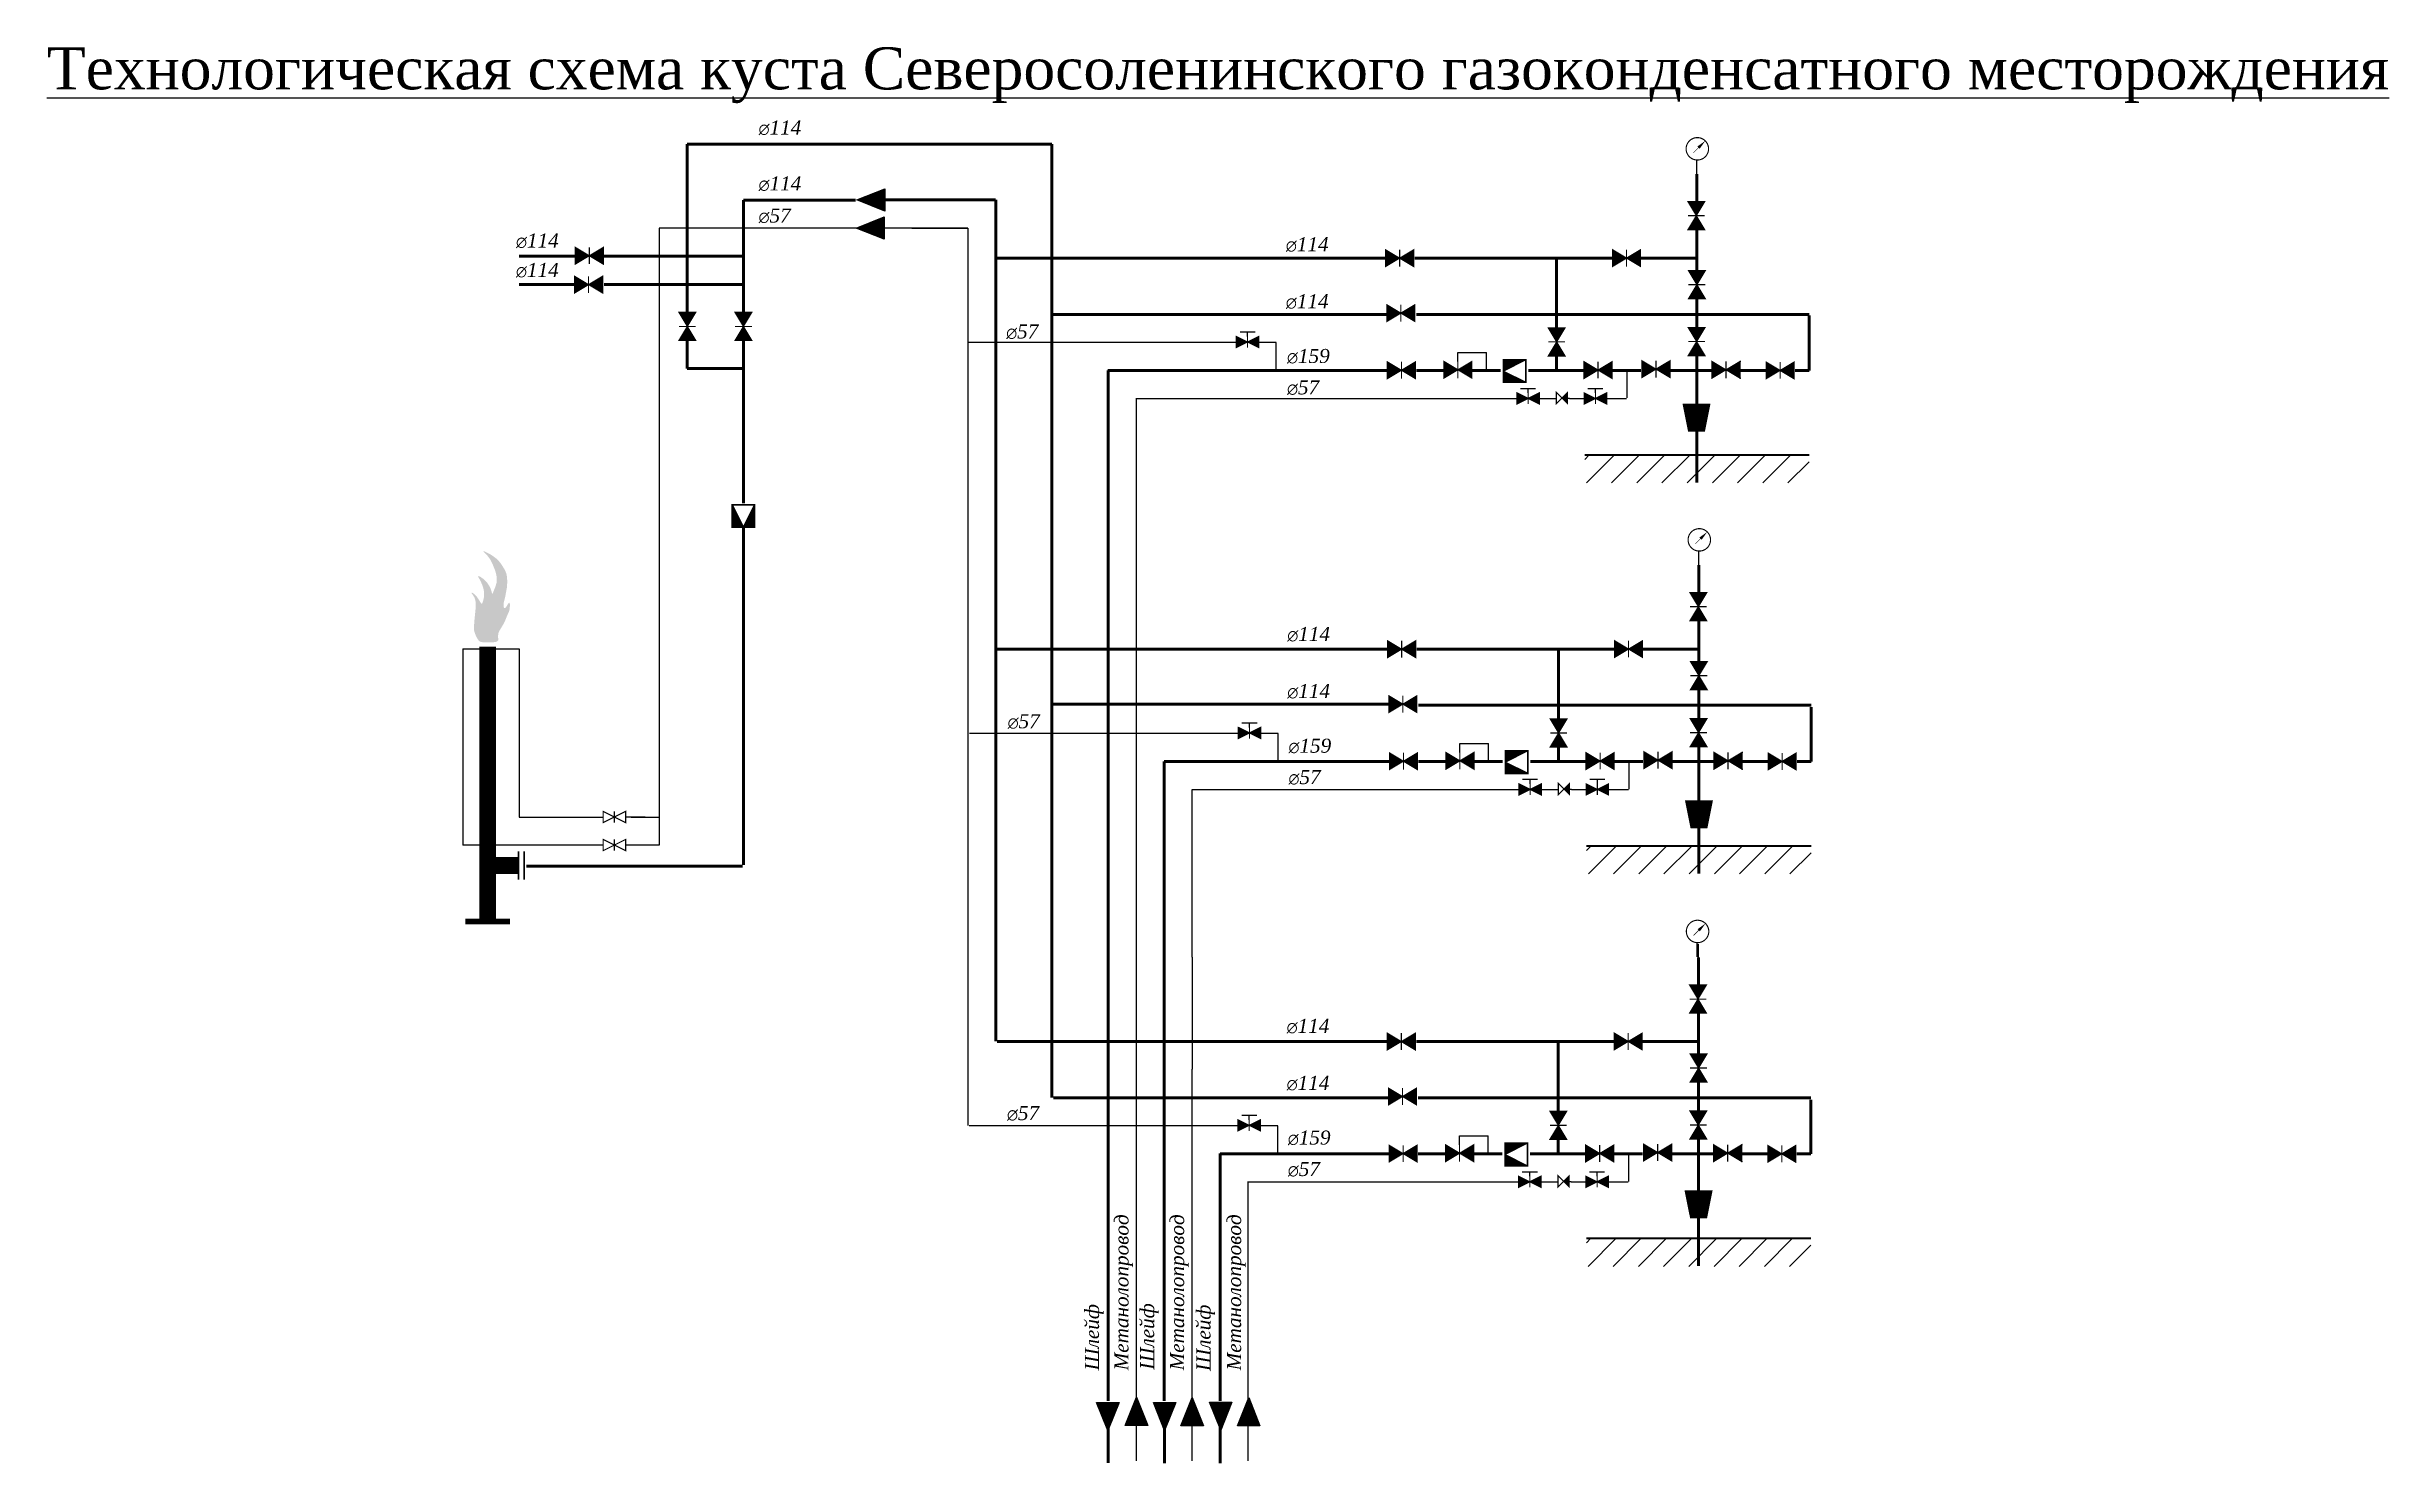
# Paper-space layout 'Layout1' of a CAD drawing. Header units: millimetres. Extents: x 2 to 419, y 13 to 266.
import ezdxf

# ---------------------------------------------------------------- set-up
doc = ezdxf.new("R2010")
doc.units = ezdxf.units.MM
for name, color, linetype in [('Газ', 30, 'Continuous'), ('Задвижки 150', 7, 'Continuous'), ('Задвижки 80', 7, 'Continuous'), ('Изм.приб.', 7, 'Continuous'), ('Клапаны 10', 7, 'Continuous'), ('Метанол', 5, 'Continuous'), ('Трубы 1020', 7, 'Continuous'), ('Трубы 219', 7, 'Continuous'), ('Штуцеры', 7, 'Continuous')]:
    doc.layers.add(name, color=color, linetype=linetype)

# ---------------------------------------------------------------- blocks, each defined once
blk = doc.blocks.new('Задвижка 150 непрох.')
at = {"layer": 'Задвижки 150'}
h = blk.add_hatch(color=256, dxfattribs=at)
h.paths.add_polyline_path([(0, -1.5), (2.5, 0), (0, 1.5)])
h.paths.add_polyline_path([(2.5, 0), (5, -1.5), (5, 1.5)])
at = {"layer": 'Задвижки 150', "const_width": 0.2}
blk.add_lwpolyline([(5, -1.5), (0, 1.5), (0, -1.5), (5, 1.5)], close=True, dxfattribs=at)
blk.add_lwpolyline([(2.5, 1.5), (2.5, -1.5)], dxfattribs=at)
blk = doc.blocks.new('Стрелка 219')
at = {"layer": 'Трубы 219'}
blk.add_hatch(color=256, dxfattribs=at).paths.add_polyline_path([(0, -2), (5, 0), (0, 2)])
blk.add_lwpolyline([(0, -2), (0, 2), (5, 0)], close=True, dxfattribs=at)
blk = doc.blocks.new('Задвижка 80')
at = {"layer": 'Задвижки 80', "const_width": 0.2}
blk.add_lwpolyline([(0, -1), (0, 1), (4, -1), (4, 1)], close=True, dxfattribs=at)
blk.add_lwpolyline([(2, 1), (2, -1)], dxfattribs=at)
blk = doc.blocks.new('Изм.приб.')
at = {"layer": 'Изм.приб.', "const_width": 0.2}
blk.add_lwpolyline([(-2, 0, 1), (2, 0, 1), (-2, 0, 0.780776)], format="xyb", dxfattribs=at)
at = {"layer": 'Изм.приб.', "const_width": 0.1}
blk.add_lwpolyline([(0.21, 0.21), (-0.71, -0.71)], dxfattribs=at)
at = {"layer": 'Изм.приб.'}
blk.add_solid([(0.01, 0.41), (1.41, 1.41), (0.41, 0.01)], dxfattribs=at)
blk = doc.blocks.new('Штуцер 25')
at = {"layer": 'Штуцеры'}
h = blk.add_hatch(color=256, dxfattribs=at)
h.paths.add_polyline_path([(0, -4), (2, -4), (2, 0)])
h.paths.add_polyline_path([(-2, -4), (0, -4), (-2, 0)])
at = {"layer": 'Штуцеры', "const_width": 0.3}
blk.add_lwpolyline([(2, -4), (-2, -4), (-2, 0), (2, 0)], close=True, dxfattribs=at)
at = {"layer": 'Штуцеры'}
for points in [[(0, -4), (-2, 0)], [(2, 0), (0, -4)]]:
    blk.add_lwpolyline(points, dxfattribs=at)
blk = doc.blocks.new('Клапан 10')
at = {"layer": 'Клапаны 10'}
blk.add_hatch(color=256, dxfattribs=at).paths.add_polyline_path([(2, 1), (1, 0), (2, -1)])
at = {"layer": 'Клапаны 10', "const_width": 0.2}
blk.add_lwpolyline([(0, 1), (0, -1), (2, 1), (2, -1)], close=True, dxfattribs=at)
blk = doc.blocks.new('Задвижка 80 непрох.')
at = {"layer": 'Задвижки 80'}
h = blk.add_hatch(color=256, dxfattribs=at)
h.paths.add_polyline_path([(2, 0), (0, 1), (0, -1)])
h.paths.add_polyline_path([(2, 0), (4, -1), (4, 1)])
at = {"layer": 'Задвижки 80', "const_width": 0.2}
blk.add_lwpolyline([(0, -1), (0, 1), (4, -1), (4, 1)], close=True, dxfattribs=at)
blk.add_lwpolyline([(2, 1), (2, -1)], dxfattribs=at)
blk = doc.blocks.new('1234')
for p, q in [((270.57, 196.8), (273.25, 196.8)), ((271.91, 196), (271.91, 196.8))]:
    blk.add_line(p, q)
at = {"layer": 'Газ', "color": 0}
blk.add_blockref('Задвижка 80 непрох.', (269.91, 195), dxfattribs=at)

psp = doc.layouts.get("Layout1")

# ---------------------------------------------------------------- hatches: boundary and pattern name
h = psp.add_hatch()
h.set_pattern_fill('ANSI31', color=256, style=0)
h.set_pattern_definition([(45, (6.0565, 3.001), (-2.245064, 2.245064), [])])
h.paths.add_polyline_path([(276.06, 193), (316.06, 193), (316.06, 188), (276.06, 188)])
psp.add_hatch(color=0).paths.add_polyline_path([(79.29, 166.6), (79.24, 166.68), (79.18, 166.76), (79.12, 166.86), (79.06, 166.97), (78.99, 167.08), (78.92, 167.2), (78.85, 167.31), (78.77, 167.43), (78.69, 167.55), (78.61, 167.66), (78.52, 167.78), (78.43, 167.89), (78.32, 167.99), (78.22, 168.09), (78.11, 168.18), (78, 168.26), (77.9, 168.33), (77.81, 168.38), (77.73, 168.42), (77.68, 168.43), (77.64, 168.43), (77.63, 168.4), (77.65, 168.36), (77.68, 168.29), (77.73, 168.22), (77.79, 168.13), (77.86, 168.03), (77.93, 167.92), (78, 167.82), (78.06, 167.71), (78.12, 167.6), (78.18, 167.48), (78.22, 167.36), (78.27, 167.24), (78.3, 167.11), (78.33, 166.97), (78.36, 166.82), (78.37, 166.66), (78.38, 166.49), (78.39, 166.31), (78.38, 166.13), (78.38, 165.94), (78.37, 165.75), (78.35, 165.55), (78.34, 165.36), (78.32, 165.17), (78.3, 164.97), (78.28, 164.78), (78.26, 164.59), (78.24, 164.39), (78.22, 164.19), (78.2, 163.99), (78.18, 163.79), (78.16, 163.58), (78.14, 163.36), (78.12, 163.15), (78.11, 162.95), (78.1, 162.74), (78.09, 162.55), (78.08, 162.37), (78.08, 162.21), (78.08, 162.07), (78.08, 161.93), (78.09, 161.81), (78.1, 161.7), (78.12, 161.6), (78.14, 161.49), (78.17, 161.39), (78.2, 161.28), (78.24, 161.16), (78.29, 161.04), (78.35, 160.91), (78.4, 160.78), (78.46, 160.66), (78.52, 160.54), (78.58, 160.43), (78.63, 160.32), (78.69, 160.23), (78.74, 160.14), (78.79, 160.07), (78.84, 160.01), (78.88, 159.95), (78.92, 159.9), (78.97, 159.85), (79.01, 159.81), (79.05, 159.77), (79.1, 159.73), (79.15, 159.7), (79.23, 159.67), (79.32, 159.64), (79.45, 159.62), (79.6, 159.6), (79.8, 159.58), (80.03, 159.57), (80.3, 159.56), (80.59, 159.56), (80.89, 159.56), (81.18, 159.57), (81.46, 159.59), (81.71, 159.61), (81.93, 159.65), (82.09, 159.7), (82.22, 159.75), (82.3, 159.82), (82.36, 159.89), (82.39, 159.97), (82.4, 160.05), (82.4, 160.14), (82.39, 160.24), (82.38, 160.34), (82.38, 160.44), (82.37, 160.54), (82.37, 160.64), (82.37, 160.75), (82.38, 160.85), (82.39, 160.95), (82.4, 161.04), (82.41, 161.14), (82.44, 161.23), (82.47, 161.32), (82.5, 161.41), (82.54, 161.51), (82.6, 161.61), (82.66, 161.72), (82.73, 161.84), (82.81, 161.97), (82.89, 162.11), (82.99, 162.26), (83.08, 162.42), (83.18, 162.58), (83.28, 162.74), (83.37, 162.91), (83.46, 163.07), (83.53, 163.23), (83.61, 163.39), (83.67, 163.54), (83.73, 163.69), (83.79, 163.84), (83.84, 163.98), (83.89, 164.11), (83.95, 164.24), (84, 164.37), (84.05, 164.49), (84.11, 164.6), (84.16, 164.72), (84.21, 164.82), (84.25, 164.93), (84.3, 165.03), (84.33, 165.13), (84.36, 165.22), (84.39, 165.32), (84.41, 165.41), (84.43, 165.5), (84.44, 165.6), (84.45, 165.7), (84.46, 165.8), (84.46, 165.91), (84.47, 166.02), (84.47, 166.13), (84.47, 166.24), (84.47, 166.35), (84.46, 166.44), (84.45, 166.52), (84.43, 166.58), (84.4, 166.62), (84.37, 166.64), (84.34, 166.64), (84.3, 166.61), (84.26, 166.57), (84.22, 166.52), (84.17, 166.47), (84.13, 166.4), (84.09, 166.34), (84.05, 166.28), (84.02, 166.22), (83.98, 166.16), (83.93, 166.07), (83.87, 165.97), (83.8, 165.88), (83.71, 165.78), (83.62, 165.71), (83.54, 165.67), (83.46, 165.68), (83.41, 165.76), (83.38, 165.86), (83.36, 165.97), (83.35, 166.11), (83.34, 166.23), (83.34, 166.37), (83.36, 166.52), (83.38, 166.65), (83.4, 166.75), (83.43, 166.84), (83.46, 166.95), (83.48, 167.06), (83.52, 167.18), (83.55, 167.3), (83.58, 167.44), (83.61, 167.57), (83.64, 167.72), (83.67, 167.87), (83.7, 168.01), (83.73, 168.16), (83.75, 168.31), (83.78, 168.45), (83.8, 168.58), (83.83, 168.71), (83.85, 168.83), (83.87, 168.95), (83.89, 169.06), (83.91, 169.17), (83.93, 169.29), (83.94, 169.4), (83.95, 169.53), (83.96, 169.66), (83.97, 169.79), (83.98, 169.93), (83.99, 170.08), (83.99, 170.23), (83.99, 170.38), (83.99, 170.54), (83.99, 170.69), (83.98, 170.85), (83.97, 171.01), (83.96, 171.17), (83.94, 171.32), (83.91, 171.48), (83.88, 171.64), (83.84, 171.79), (83.8, 171.94), (83.74, 172.1), (83.68, 172.25), (83.61, 172.4), (83.53, 172.54), (83.45, 172.69), (83.36, 172.84), (83.27, 172.98), (83.18, 173.13), (83.08, 173.28), (82.98, 173.43), (82.88, 173.57), (82.78, 173.72), (82.66, 173.87), (82.55, 174.01), (82.42, 174.15), (82.29, 174.29), (82.15, 174.42), (82, 174.55), (81.84, 174.67), (81.69, 174.79), (81.53, 174.91), (81.37, 175.01), (81.22, 175.11), (81.07, 175.2), (80.94, 175.29), (80.8, 175.36), (80.68, 175.43), (80.56, 175.49), (80.45, 175.55), (80.35, 175.6), (80.25, 175.64), (80.15, 175.69), (80.06, 175.73), (79.98, 175.76), (79.91, 175.79), (79.85, 175.81), (79.8, 175.82), (79.77, 175.82), (79.76, 175.8), (79.76, 175.78), (79.79, 175.73), (79.84, 175.67), (79.91, 175.6), (79.99, 175.52), (80.07, 175.44), (80.17, 175.34), (80.26, 175.25), (80.35, 175.15), (80.44, 175.05), (80.52, 174.96), (80.6, 174.86), (80.67, 174.77), (80.74, 174.67), (80.81, 174.57), (80.88, 174.46), (80.95, 174.36), (81.01, 174.25), (81.07, 174.13), (81.14, 174.01), (81.2, 173.89), (81.27, 173.76), (81.33, 173.63), (81.39, 173.49), (81.46, 173.34), (81.52, 173.2), (81.58, 173.05), (81.64, 172.89), (81.7, 172.74), (81.76, 172.59), (81.81, 172.44), (81.86, 172.29), (81.91, 172.14), (81.95, 172.01), (81.98, 171.88), (82.02, 171.75), (82.04, 171.62), (82.07, 171.5), (82.09, 171.39), (82.11, 171.27), (82.12, 171.16), (82.13, 171.04), (82.14, 170.93), (82.14, 170.82), (82.14, 170.71), (82.14, 170.6), (82.13, 170.48), (82.12, 170.37), (82.1, 170.26), (82.08, 170.15), (82.05, 170.04), (82.02, 169.93), (81.99, 169.82), (81.95, 169.71), (81.92, 169.6), (81.88, 169.49), (81.84, 169.38), (81.79, 169.27), (81.75, 169.16), (81.71, 169.06), (81.67, 168.95), (81.63, 168.85), (81.59, 168.76), (81.55, 168.66), (81.52, 168.58), (81.49, 168.5), (81.46, 168.42), (81.41, 168.32), (81.37, 168.24), (81.33, 168.22), (81.3, 168.27), (81.27, 168.36), (81.25, 168.44), (81.23, 168.53), (81.2, 168.64), (81.17, 168.75), (81.13, 168.88), (81.08, 169.02), (81.03, 169.16), (80.96, 169.3), (80.89, 169.45), (80.81, 169.6), (80.73, 169.75), (80.63, 169.9), (80.53, 170.05), (80.42, 170.19), (80.31, 170.32), (80.19, 170.45), (80.07, 170.57), (79.95, 170.69), (79.82, 170.8), (79.7, 170.91), (79.57, 171), (79.45, 171.09), (79.32, 171.18), (79.21, 171.25), (79.11, 171.31), (79.01, 171.36), (78.94, 171.39), (78.87, 171.4), (78.83, 171.4), (78.82, 171.37), (78.82, 171.33), (78.84, 171.27), (78.87, 171.19), (78.92, 171.1), (78.97, 171), (79.03, 170.89), (79.1, 170.77), (79.16, 170.64), (79.23, 170.51), (79.3, 170.38), (79.36, 170.24), (79.42, 170.09), (79.48, 169.95), (79.54, 169.81), (79.59, 169.67), (79.64, 169.53), (79.68, 169.39), (79.72, 169.26), (79.76, 169.12), (79.79, 168.99), (79.82, 168.86), (79.84, 168.73), (79.85, 168.6), (79.87, 168.48), (79.87, 168.35), (79.88, 168.22), (79.88, 168.1), (79.87, 167.98), (79.87, 167.86), (79.85, 167.75), (79.84, 167.64), (79.83, 167.54), (79.81, 167.44), (79.79, 167.34), (79.77, 167.25), (79.74, 167.16), (79.72, 167.07), (79.7, 166.99), (79.67, 166.9), (79.65, 166.82), (79.62, 166.74), (79.58, 166.62), (79.53, 166.51), (79.46, 166.47), (79.37, 166.51)])
h = psp.add_hatch()
h.set_pattern_fill('ANSI31', color=256, style=0)
h.set_pattern_definition([(45, (6.4126, -66.7358), (-2.245064, 2.245064), [])])
h.paths.add_polyline_path([(276.41, 123.26), (316.41, 123.26), (316.41, 118.26), (276.41, 118.26)])
h = psp.add_hatch()
h.set_pattern_fill('ANSI31', color=256, style=0)
h.set_pattern_definition([(45, (6.3567, -136.716), (-2.245064, 2.245064), [])])
h.paths.add_polyline_path([(276.36, 53.28), (316.36, 53.28), (316.36, 48.28), (276.36, 48.28)])

# ---------------------------------------------------------------- linework, layer by layer
at = {"lineweight": 70}
for p, q in [((181.1, 248.42), (116.1, 248.42)), ((116.1, 218.42), (116.1, 248.42)), ((181.1, 218.42), (181.1, 248.42)), ((181.1, 248.42), (181.1, 218.42)), ((126.1, 238.42), (146.1, 238.42)), ((126.1, 218.42), (126.1, 238.42)), ((151.3, 238.47), (171.06, 238.47)), ((171.1, 228.07), (171.1, 238.47)), ((96.1, 228.42), (86.1, 228.42)), ((126.1, 228.42), (101.1, 228.42)), ((171.1, 228.07), (171.1, 88.42)), ((182.58, 228.07), (171.1, 228.07)), ((181.1, 228.07), (240.93, 228.07)), ((245.78, 228.07), (281.25, 228.07)), ((286.06, 228.07), (296.06, 228.07)), ((96.25, 223.42), (86.1, 223.42)), ((126.1, 223.42), (101.27, 223.42)), ((241.06, 218.07), (181.06, 218.07)), ((181.1, 218.42), (181.1, 78.42)), ((316.06, 218.07), (246.06, 218.07)), ((246.06, 218.07), (316.06, 218.07)), ((116.1, 213.42), (116.1, 208.42)), ((126.1, 208.42), (126.1, 213.42)), ((116.1, 208.42), (126.1, 208.42)), ((126.1, 208.42), (126.1, 184.4)), ((126.1, 179.94), (126.1, 119.86)), ((171.41, 158.34), (241.29, 158.34)), ((246.14, 158.34), (281.61, 158.34)), ((286.41, 158.34), (296.41, 158.34)), ((241.15, 148.55), (181.27, 148.55)), ((316.41, 148.34), (246.41, 148.34)), ((246.41, 148.34), (316.41, 148.34)), ((90.94, 119.65), (87.42, 119.65)), ((90.94, 119.65), (125.94, 119.65)), ((171.36, 88.36), (241.23, 88.36)), ((246.09, 88.36), (281.55, 88.36)), ((286.36, 88.36), (296.36, 88.36)), ((241.36, 78.36), (181.36, 78.36)), ((316.36, 78.36), (246.36, 78.36)), ((246.36, 78.36), (316.36, 78.36))]:
    psp.add_line(p, q, dxfattribs=at)
for p, q in [((296.06, 243.07), (296.06, 245.49)), ((166.1, 233.42), (111.1, 233.42)), ((111.1, 233.42), (111.1, 138.42)), ((156.1, 233.42), (161.1, 233.42)), ((161.1, 233.42), (166.1, 233.42)), ((166.1, 233.42), (166.1, 73.42)), ((221.06, 213.07), (166.06, 213.07)), ((221.06, 208.07), (221.06, 213.07)), ((253.46, 209.68), (253.46, 211.27)), ((253.46, 211.27), (258.56, 211.27)), ((258.56, 208.07), (258.56, 211.27)), ((283.56, 208.07), (283.56, 203.15)), ((196.06, 203.07), (270.92, 203.07)), ((196.1, 203.06), (196.1, 13.62)), ((273.33, 203.07), (272.41, 203.07)), ((273.33, 203.07), (275.97, 203.07)), ((277.57, 203.07), (281.06, 203.07)), ((281.06, 203.07), (283.53, 203.07)), ((296.41, 173.34), (296.41, 175.75)), ((76.1, 158.42), (86.1, 158.42)), ((76.1, 158.42), (76.1, 123.42)), ((86.1, 158.42), (86.1, 128.42)), ((221.41, 143.34), (166.41, 143.34)), ((221.41, 138.34), (221.41, 143.34)), ((111.1, 138.42), (111.1, 123.42)), ((253.82, 139.94), (253.82, 141.54)), ((253.82, 141.54), (258.91, 141.54)), ((258.91, 138.34), (258.91, 141.54)), ((283.91, 138.34), (283.91, 133.41)), ((206.1, 133.34), (271.28, 133.34)), ((206.1, 103.42), (206.1, 133.34)), ((273.69, 133.34), (272.77, 133.34)), ((273.69, 133.34), (276.32, 133.34)), ((277.93, 133.34), (281.41, 133.34)), ((281.41, 133.34), (283.89, 133.34)), ((86.1, 128.42), (101.1, 128.42)), ((108.6, 128.42), (105.1, 128.42)), ((106.1, 128.42), (111.1, 128.42)), ((101.1, 123.42), (76.1, 123.42)), ((106.1, 123.42), (105.1, 123.42)), ((111.1, 123.42), (106.1, 123.42)), ((296.1, 103.49), (296.1, 105.91)), ((296.36, 103.36), (296.36, 105.77)), ((206.1, 103.42), (206.1, 83.42)), ((206.1, 13.62), (206.1, 83.42)), ((221.36, 73.36), (166.36, 73.36)), ((221.36, 68.36), (221.36, 73.36)), ((253.76, 69.96), (253.76, 71.55)), ((253.76, 71.55), (258.86, 71.55)), ((258.86, 68.36), (258.86, 71.55)), ((240.93, 68.52), (240.93, 68.52)), ((283.86, 68.36), (283.86, 63.43)), ((216.1, 13.62), (216.1, 63.42)), ((216.1, 63.36), (271.22, 63.36)), ((273.63, 63.36), (272.71, 63.36)), ((273.63, 63.36), (276.27, 63.36)), ((277.87, 63.36), (281.36, 63.36)), ((281.36, 63.36), (283.83, 63.36))]:
    psp.add_line(p, q)
at = {"lineweight": 90}
for p, q in [((296.06, 243.07), (296.06, 238.07)), ((296.06, 233.07), (296.06, 225.68)), ((271.06, 227.9), (271.06, 215.65)), ((296.06, 221.04), (296.06, 215.18)), ((316.06, 208.07), (316.06, 217.85)), ((271.06, 208.07), (271.06, 210.89)), ((296.06, 210.88), (296.06, 193.07)), ((191.06, 208.07), (241.06, 208.07)), ((191.1, 208.07), (191.1, 24.29)), ((241.06, 208.07), (206.06, 208.07)), ((251.14, 208.07), (246.06, 208.07)), ((261.06, 208.07), (256.06, 208.07)), ((276.06, 208.07), (266.06, 208.07)), ((281.06, 208.07), (286.06, 208.07)), ((286.06, 208.07), (281.06, 208.07)), ((291.06, 208.07), (298.87, 208.07)), ((298.87, 208.07), (291.06, 208.07)), ((306.06, 208.07), (303.46, 208.07)), ((306.06, 208.07), (308.39, 208.07)), ((316.06, 208.07), (313.56, 208.07)), ((296.06, 193.07), (296.06, 189.73)), ((296.06, 189.73), (296.06, 188.07)), ((296.41, 173.34), (296.41, 168.34)), ((296.41, 163.34), (296.41, 155.94)), ((271.41, 158.17), (271.41, 145.91)), ((296.41, 151.3), (296.41, 145.44)), ((316.41, 138.34), (316.41, 148)), ((206.41, 138.34), (201.1, 138.34)), ((201.1, 24.29), (201.1, 138.34)), ((241.41, 138.34), (206.41, 138.34)), ((251.49, 138.34), (246.41, 138.34)), ((261.41, 138.34), (256.41, 138.34)), ((276.41, 138.34), (266.41, 138.34)), ((271.41, 138.34), (271.41, 141.16)), ((281.41, 138.34), (286.41, 138.34)), ((286.41, 138.34), (281.41, 138.34)), ((291.41, 138.34), (299.22, 138.34)), ((299.22, 138.34), (291.41, 138.34)), ((296.41, 141.14), (296.41, 123.34)), ((306.41, 138.34), (303.81, 138.34)), ((306.41, 138.34), (308.75, 138.33)), ((316.41, 138.34), (313.91, 138.34)), ((296.41, 123.34), (296.41, 119.99)), ((296.41, 119.99), (296.41, 118.34)), ((296.36, 103.36), (296.36, 98.36)), ((296.36, 93.36), (296.36, 85.96)), ((171.1, 88.42), (171.1, 88.42)), ((271.36, 88.19), (271.36, 75.93)), ((296.36, 81.32), (296.36, 75.46)), ((316.36, 68.36), (316.36, 77.99)), ((271.36, 68.36), (271.36, 71.18)), ((296.36, 71.16), (296.36, 53.36)), ((211.1, 68.42), (211.1, 24.29)), ((211.1, 68.36), (241.36, 68.36)), ((241.36, 68.36), (211.1, 68.36)), ((251.44, 68.36), (246.36, 68.36)), ((261.36, 68.36), (256.36, 68.36)), ((276.36, 68.36), (266.36, 68.36)), ((281.36, 68.36), (286.36, 68.36)), ((286.36, 68.36), (281.36, 68.36)), ((291.36, 68.36), (299.17, 68.36)), ((299.17, 68.36), (291.36, 68.36)), ((306.36, 68.36), (303.76, 68.36)), ((306.36, 68.36), (308.69, 68.35)), ((316.36, 68.36), (313.86, 68.36)), ((296.36, 53.36), (296.36, 50.01)), ((296.36, 50.01), (296.36, 48.36)), ((191.1, 19.61), (191.1, 13.23)), ((201.15, 19.55), (201.15, 13.17)), ((211.1, 19.55), (211.1, 13.17))]:
    psp.add_line(p, q, dxfattribs=at)
at = {"lineweight": 40}
for p, q in [((276.06, 193), (316.06, 193)), ((276.41, 123.26), (316.41, 123.26)), ((276.36, 53.28), (316.36, 53.28))]:
    psp.add_line(p, q, dxfattribs=at)
at = {"color": 7}
for p, q in [((312.29, 188), (316.06, 191.77)), ((312.65, 118.26), (316.41, 122.03)), ((312.59, 48.28), (316.36, 52.05))]:
    psp.add_line(p, q, dxfattribs=at)
at = {"color": 0}
for points, const_width in [([(80.5, 109.77), (80.5, 158.77)], 3), ([(86, 119.77), (80, 119.77)], 3), ([(86, 122.27), (86, 117.27)], 0.3), ([(87, 122.27), (87, 117.27)], 0.3), ([(84.5, 109.77), (76.5, 109.77)], 1)]:
    psp.add_lwpolyline(points, dxfattribs=dict(at, const_width=const_width))
for p in [(303.75, 209.68), (303.75, 206.68), (304.11, 139.95), (304.11, 136.95), (304.05, 69.97), (304.05, 66.97)]:
    psp.add_point(p)
at = {"layer": 'Трубы 1020', "color": 0}
for points in [[(295.99, 202.16, 5, 3, 0), (295.99, 197.16, 5, 5, 0)], [(296.43, 131.41, 5, 3, 0), (296.43, 126.41, 5, 5, 0)], [(296.36, 61.82, 5, 3, 0), (296.36, 56.82, 5, 5, 0)]]:
    psp.add_lwpolyline(points, format="xyseb", dxfattribs=at)

# ---------------------------------------------------------------- block references
for p in [(-55.95, 18.14), (-5.93, 8.07), (6.06, 8.07), (-55.6, -51.59), (-5.58, -61.66), (6.41, -61.66), (-55.65, -121.57), (-5.63, -131.64), (6.36, -131.64)]:
    psp.add_blockref('1234', p)
at = {"layer": 'Газ', "color": 0, "xscale": -1}
for name, p, rotation in [('Штуцер 25', (265.56, 207.95), 270), ('Клапан 10', (271.01, 203.15), 180), ('Штуцер 25', (265.92, 138.21), 270), ('Клапан 10', (271.37, 133.41), 180), ('Штуцер 25', (265.86, 68.23), 270), ('Клапан 10', (271.31, 63.43), 180)]:
    psp.add_blockref(name, p, dxfattribs=dict(at, rotation=rotation))
psp.add_blockref('Штуцер 25', (126.1, 184.11), dxfattribs=at)
at = {"layer": 'Задвижки 80', "color": 0}
for p in [(101.1, 128.42), (101.1, 123.42)]:
    psp.add_blockref('Задвижка 80', p, dxfattribs=at)
at = {"layer": 'Изм.приб.', "color": 0}
for p in [(296.14, 247.59), (296.49, 177.85), (296.18, 108.01)]:
    psp.add_blockref('Изм.приб.', p, dxfattribs=at)
at = {"layer": 'Метанол', "color": 0}
for name, p, rotation in [('Стрелка 219', (151.3, 238.47), 180), ('Задвижка 150 непрох.', (295.96, 233.17), 90), ('Стрелка 219', (151.18, 233.46), 180), ('Задвижка 150 непрох.', (296.06, 220.86), 90), ('Задвижка 150 непрох.', (116.1, 213.42), 90), ('Задвижка 150 непрох.', (126.1, 213.42), 90), ('Задвижка 150 непрох.', (271.06, 210.65), 90), ('Задвижка 150 непрох.', (296.01, 210.71), 90), ('Задвижка 150 непрох.', (296.32, 163.43), 90), ('Задвижка 150 непрох.', (296.41, 151.13), 90), ('Задвижка 150 непрох.', (271.41, 140.91), 90), ('Задвижка 150 непрох.', (296.36, 140.97), 90), ('Задвижка 150 непрох.', (296.26, 93.45), 90), ('Задвижка 150 непрох.', (296.36, 81.15), 90), ('Задвижка 150 непрох.', (271.36, 70.93), 90), ('Задвижка 150 непрох.', (296.31, 70.99), 90), ('Стрелка 219', (191.05, 23.98), 270), ('Стрелка 219', (196.17, 19.92), 90), ('Стрелка 219', (201.18, 23.98), 270), ('Стрелка 219', (206.09, 19.86), 90), ('Стрелка 219', (211.19, 24.04), 270), ('Стрелка 219', (216.17, 19.86), 90)]:
    psp.add_blockref(name, p, dxfattribs=dict(at, rotation=rotation))
for p in [(96.13, 228.52), (240.57, 228.09), (281.02, 228.1), (96, 223.37), (240.79, 218.29), (240.89, 208.1), (250.96, 208.18), (275.94, 208.13), (286.27, 208.3), (298.75, 208.18), (308.39, 208.07), (240.93, 158.35), (281.38, 158.37), (241.15, 148.55), (241.25, 138.37), (251.32, 138.44), (276.3, 138.4), (286.62, 138.56), (299.11, 138.45), (308.75, 138.33), (240.87, 88.37), (281.32, 88.39), (241.09, 78.57), (241.19, 68.39), (251.26, 68.46), (276.24, 68.41), (286.57, 68.58), (299.05, 68.47), (308.69, 68.35)]:
    psp.add_blockref('Задвижка 150 непрох.', p, dxfattribs=at)

# ---------------------------------------------------------------- texts
for s, insert, char_height, width, attachment_point in [('{\\fTimes New Roman|b0|i0|c204|p18;\\LТехнологическая схема куста Северосоленинского газоконденсатного месторождения}', (210.7, 260.71), 7.5, 421.4511, 5), ('{\\fSymbol|b0|i0|c2|p18;Ж\\fTimes New Roman|b0|i1|c204|p18;\\H1.333x;114}', (128.81, 252.64), 1.875, 13.7102, 1), ('{\\fSymbol|b0|i0|c2|p18;Ж\\fTimes New Roman|b0|i1|c204|p18;\\H1.333x;114}', (128.81, 242.67), 1.875, 13.7102, 1), ('{\\fSymbol|b0|i0|c2|p18;Ж\\fTimes New Roman|b0|i1|c204|p18;\\H1.333x;57}', (128.81, 236.94), 1.875, 13.7102, 1), ('{\\fSymbol|b0|i0|c2|p18;Ж\\fTimes New Roman|b0|i1|c204|p18;\\H1.333x;114}', (85.57, 232.49), 1.875, 13.7102, 1), ('{\\fSymbol|b0|i0|c2|p18;Ж\\fTimes New Roman|b0|i1|c204|p18;\\H1.333x;114}', (222.8, 231.83), 1.875, 13.7102, 1), ('{\\fSymbol|b0|i0|c2|p18;Ж\\fTimes New Roman|b0|i1|c204|p18;\\H1.333x;114}', (85.57, 227.24), 1.875, 13.7102, 1), ('{\\fSymbol|b0|i0|c2|p18;Ж\\fTimes New Roman|b0|i1|c204|p18;\\H1.333x;114}', (222.8, 221.66), 1.875, 13.7102, 1), ('{\\fSymbol|b0|i0|c2|p18;Ж\\fTimes New Roman|b0|i1|c204|p18;\\H1.333x;57}', (172.95, 216.26), 1.875, 13.7102, 1), ('{\\fSymbol|b0|i0|c2|p18;Ж\\fTimes New Roman|b0|i1|c204|p18;\\H1.333x;159}', (223.01, 211.9), 1.875, 13.7102, 1), ('{\\fSymbol|b0|i0|c2|p18;Ж\\fTimes New Roman|b0|i1|c204|p18;\\H1.333x;57}', (223.01, 206.3), 1.875, 13.7102, 1), ('{\\fSymbol|b0|i0|c2|p18;Ж\\fTimes New Roman|b0|i1|c204|p18;\\H1.333x;114}', (223.06, 162.32), 1.875, 13.7102, 1), ('{\\fSymbol|b0|i0|c2|p18;Ж\\fTimes New Roman|b0|i1|c204|p18;\\H1.333x;114}', (223.06, 152.15), 1.875, 13.7102, 1), ('{\\fSymbol|b0|i0|c2|p18;Ж\\fTimes New Roman|b0|i1|c204|p18;\\H1.333x;57}', (173.21, 146.75), 1.875, 13.7102, 1), ('{\\fSymbol|b0|i0|c2|p18;Ж\\fTimes New Roman|b0|i1|c204|p18;\\H1.333x;159}', (223.27, 142.39), 1.875, 13.7102, 1), ('{\\fSymbol|b0|i0|c2|p18;Ж\\fTimes New Roman|b0|i1|c204|p18;\\H1.333x;57}', (223.27, 136.79), 1.875, 13.7102, 1), ('{\\fSymbol|b0|i0|c2|p18;Ж\\fTimes New Roman|b0|i1|c204|p18;\\H1.333x;114}', (222.94, 92.42), 1.875, 13.7102, 1), ('{\\fSymbol|b0|i0|c2|p18;Ж\\fTimes New Roman|b0|i1|c204|p18;\\H1.333x;114}', (222.94, 82.25), 1.875, 13.7102, 1), ('{\\fSymbol|b0|i0|c2|p18;Ж\\fTimes New Roman|b0|i1|c204|p18;\\H1.333x;57}', (173.09, 76.86), 1.875, 13.7102, 1), ('{\\fSymbol|b0|i0|c2|p18;Ж\\fTimes New Roman|b0|i1|c204|p18;\\H1.333x;159}', (223.15, 72.5), 1.875, 13.7102, 1), ('{\\fSymbol|b0|i0|c2|p18;Ж\\fTimes New Roman|b0|i1|c204|p18;\\H1.333x;57}', (223.15, 66.89), 1.875, 13.7102, 1)]:
    psp.add_mtext(s, dxfattribs=dict(insert=insert, char_height=char_height, width=width, attachment_point=attachment_point))
at = {"char_height": 2.5, "width": 44.8419, "attachment_point": 1, "rotation": 90}
for s, insert in [('{\\fTimes New Roman|b0|i1|c204|p18;Метанолопровод}', (192.24, 29.72)), ('{\\fTimes New Roman|b0|i1|c204|p18;Метанолопровод}', (202.16, 29.72)), ('{\\fTimes New Roman|b0|i1|c204|p18;Метанолопровод}', (212.32, 29.72)), ('{\\fTimes New Roman|b0|i1|c204|p18;Шлейф}', (186.98, 29.72)), ('{\\fTimes New Roman|b0|i1|c204|p18;Шлейф}', (196.82, 29.86)), ('{\\fTimes New Roman|b0|i1|c204|p18;Шлейф}', (206.86, 29.62))]:
    psp.add_mtext(s, dxfattribs=dict(at, insert=insert))

doc.saveas('drawing.dxf')
